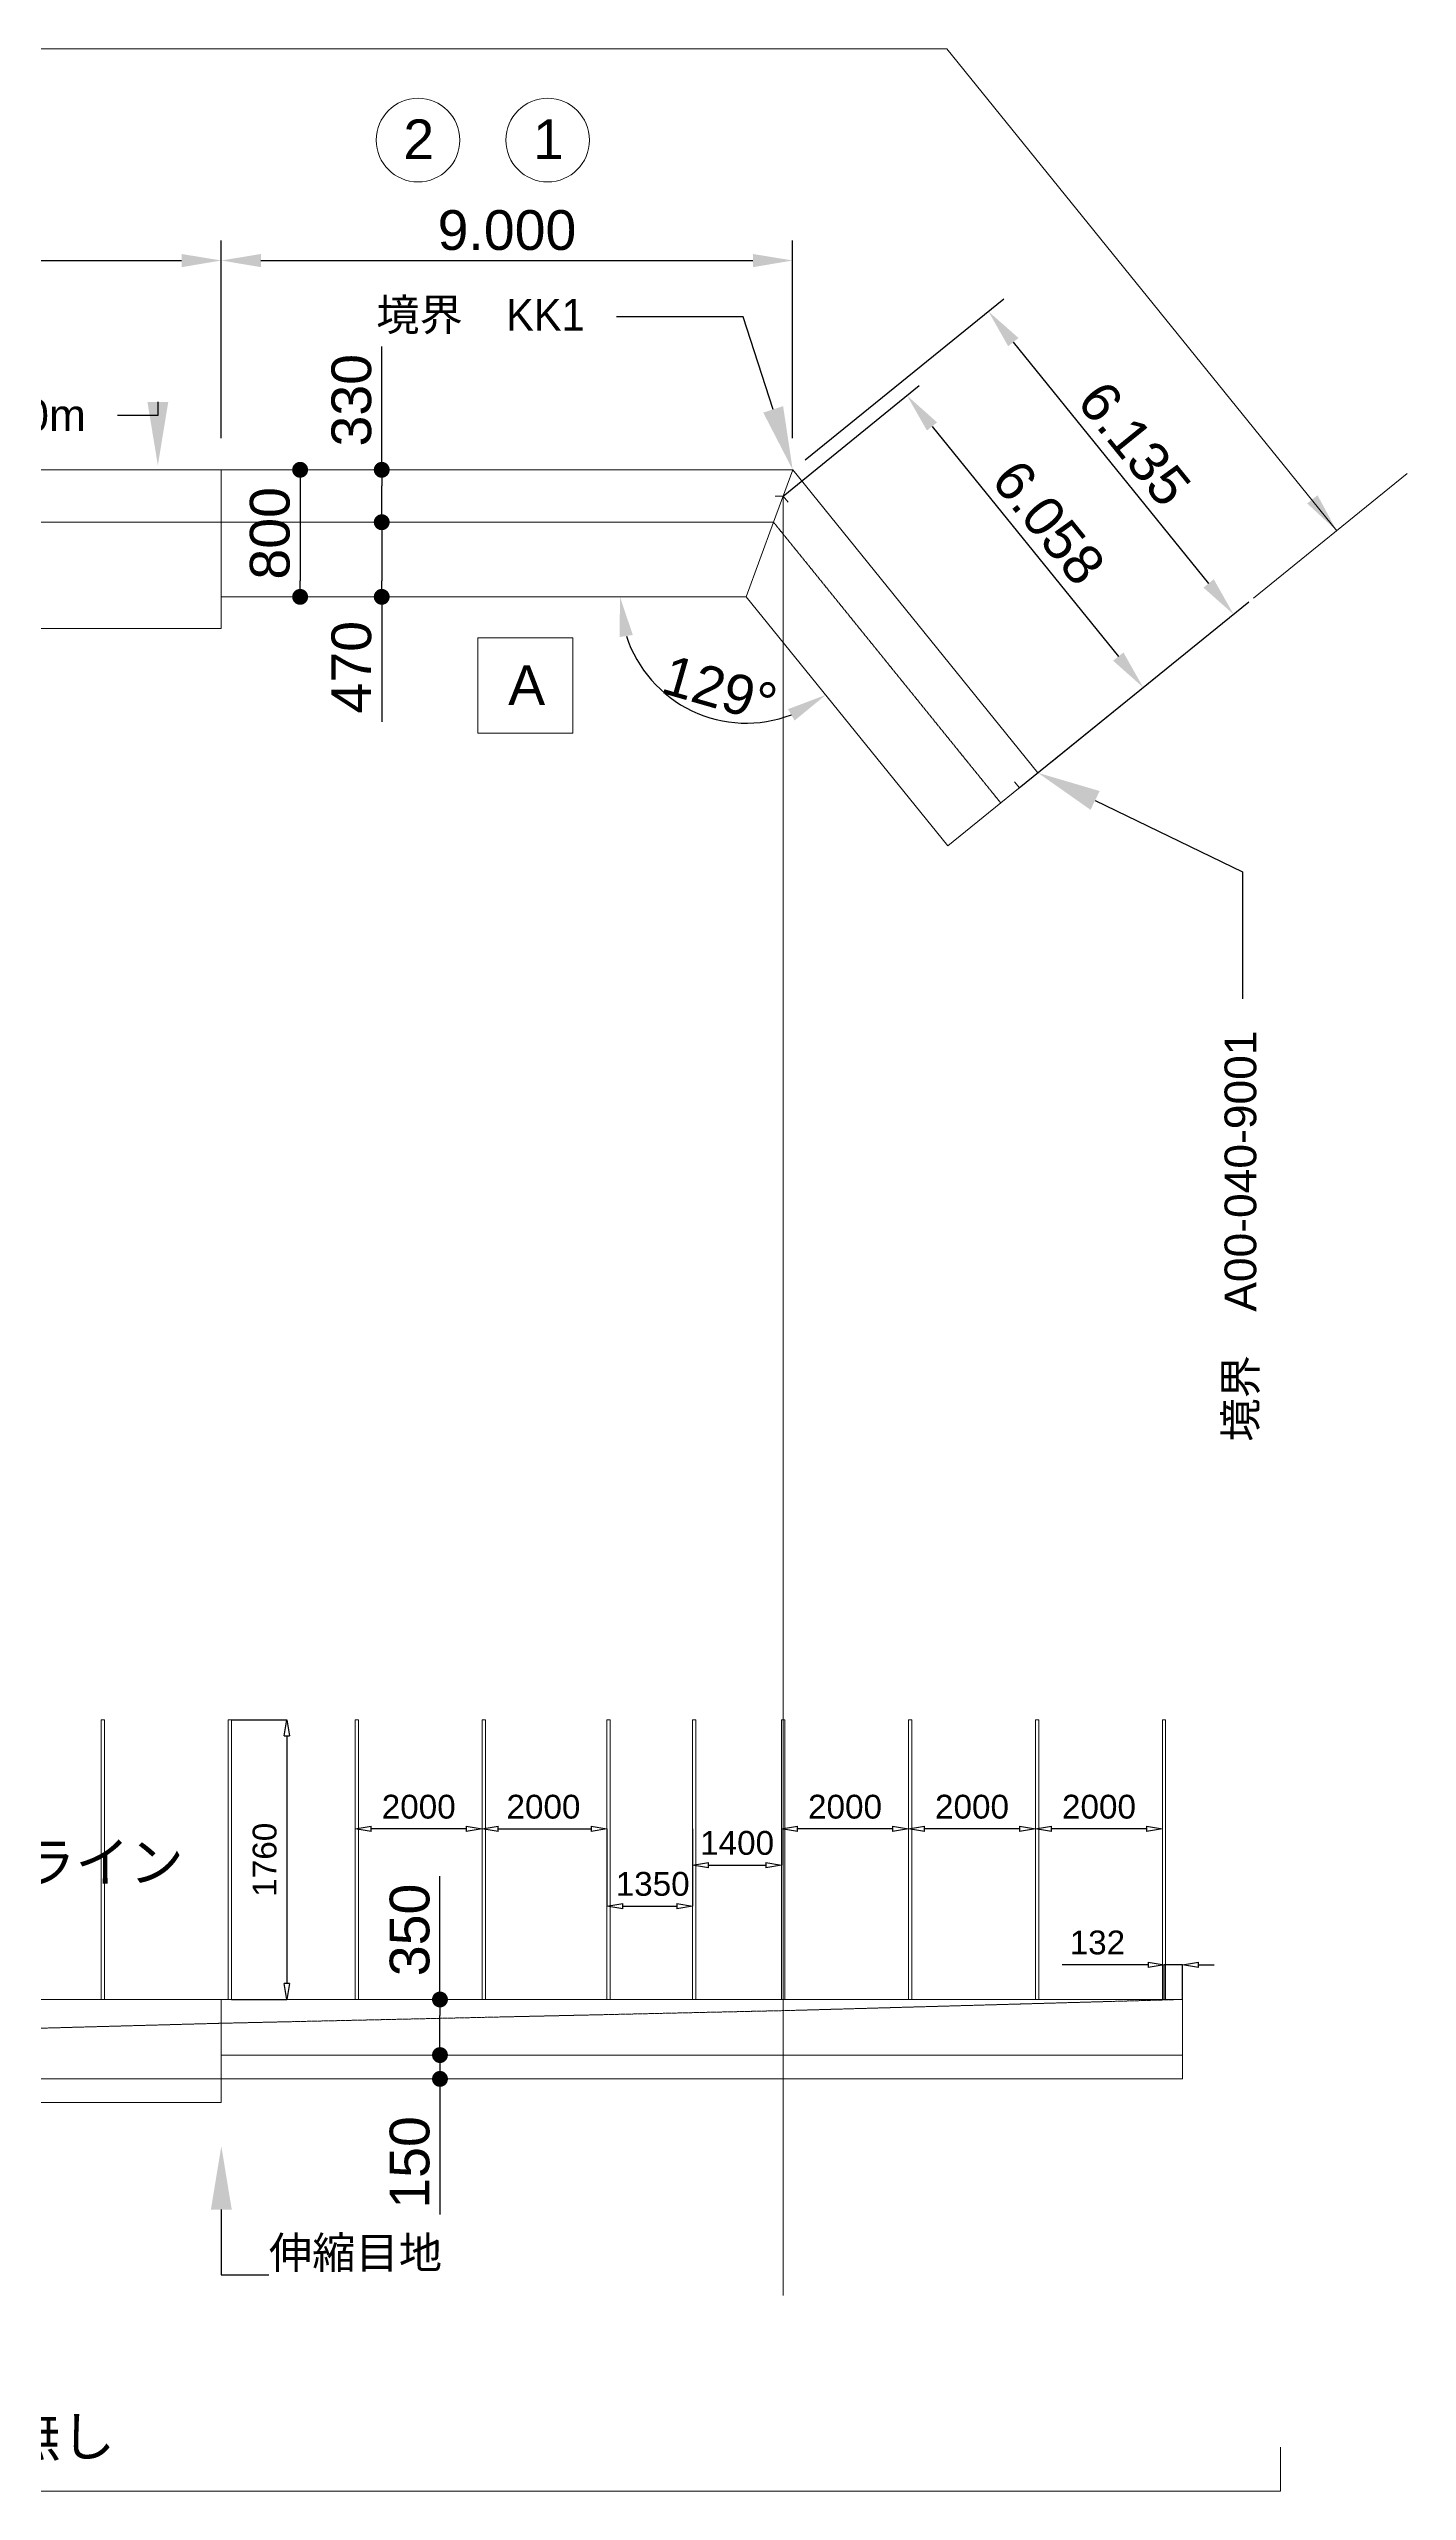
# Model space of a CAD drawing. Header units: millimetres. Extents: x -58267 to 200953, y -49295 to 43144.
# Drawn here: x 32742 to 41300, y 17235 to 32614 of the extents above; entities that cross this region are included whole.
import ezdxf
from ezdxf import colors
from ezdxf.entities.mleader import LeaderData, LeaderLine
from ezdxf.math import Vec2, Vec3

# ---------------------------------------------------------------- set-up
doc = ezdxf.new("R2010")
doc.units = ezdxf.units.MM
doc.header["$LTSCALE"] = 0.25
doc.linetypes.add('ACAD_ISO02W100', pattern=[15, 12, -3])
doc.linetypes.add('CENTER2', pattern=[28.575, 19.05, -3.175, 3.175, -3.175])
for name, color, linetype, lineweight in [('1-fence', 7, 'Continuous', 0), ('1-main', 7, 'Continuous', 9), ('2-DIMS', 8, 'Continuous', 9)]:
    doc.layers.add(name, color=color, linetype=linetype, lineweight=lineweight)
doc.styles.get("Standard").update_dxf_attribs({"font": 'arial.ttf'})
doc.dimstyles.new('Annotative in mm', dxfattribs={"dimscale": 0, "dimtxt": 2.5, "dimasz": 2.5, "dimexe": 1.25, "dimexo": 2, "dimtad": 1, "dimdec": 0, "dimdsep": 46, "dimtxsty": 'Standard', "dimcen": 2.5, "dimadec": 0, "dimazin": 0, "dimtfac": 1, "dimtdec": 0, "dimtmove": 0, "dimatfit": 3, "dimfxl": 1, "dimarcsym": 0})
doc.dimstyles.new('Annotative2 in mm', dxfattribs={"dimscale": 0, "dimtxt": 2.5, "dimasz": 1, "dimexe": 0, "dimexo": 0, "dimtad": 1, "dimdec": 0, "dimtxsty": 'Standard', "dimblk": 'DOT', "dimcen": 0, "dimadec": 0, "dimazin": 0, "dimtfac": 1, "dimtdec": 0, "dimtmove": 0, "dimatfit": 3, "dimfxl": 1, "dimarcsym": 0})
doc.dimstyles.new('Annotative3 (x2.5)', dxfattribs={"dimscale": 0, "dimtxt": 1.5, "dimasz": 1, "dimexe": 0, "dimexo": 0, "dimtad": 1, "dimdec": 0, "dimlfac": 2.5, "dimtxsty": 'Standard', "dimblk": 'CLOSEDBLANK', "dimcen": 0, "dimadec": 0, "dimazin": 0, "dimtfac": 1, "dimtdec": 0, "dimtmove": 0, "dimatfit": 3, "dimfxl": 1, "dimarcsym": 0})

# ---------------------------------------------------------------- blocks, each defined once
blk = doc.blocks.new('*D470')
at = {"layer": '2-DIMS', "color": 0, "lineweight": -2, "transparency": 16777216}
for p, q in [((27428, 30163), (27428, 31406)), ((33828, 30163), (33828, 31406)), ((27678, 31281), (33578, 31281))]:
    blk.add_line(p, q, dxfattribs=at)
at = {"layer": '2-DIMS', "color": 0, "transparency": 16777216}
for points in [[(27678, 31322), (27678, 31239), (27428, 31281)], [(33578, 31322), (33578, 31239), (33828, 31281)]]:
    blk.add_solid(points, dxfattribs=at)
at = {"layer": 'Defpoints', "color": 0, "transparency": 16777216}
for p in [(33828, 31281), (27428, 29963), (33828, 29963)]:
    blk.add_point(p, dxfattribs=at)
at = {"layer": '2-DIMS', "color": 0, "transparency": 16777216, "insert": (30628, 31471), "char_height": 250, "attachment_point": 5}
blk.add_mtext('16.000', dxfattribs=at)
blk = doc.blocks.new('*D472')
at = {"layer": '2-DIMS', "color": 0, "lineweight": -2, "transparency": 16777216}
for p, q in [((33828, 30163), (33828, 31406)), ((37428, 30163), (37428, 31406)), ((34078, 31281), (37178, 31281))]:
    blk.add_line(p, q, dxfattribs=at)
at = {"layer": '2-DIMS', "color": 0, "transparency": 16777216}
for points in [[(34078, 31322), (34078, 31239), (33828, 31281)], [(37178, 31322), (37178, 31239), (37428, 31281)]]:
    blk.add_solid(points, dxfattribs=at)
at = {"layer": 'Defpoints', "color": 0, "transparency": 16777216}
for p in [(37428, 31281), (33828, 29963), (37428, 29963)]:
    blk.add_point(p, dxfattribs=at)
at = {"layer": '2-DIMS', "color": 0, "transparency": 16777216, "insert": (35628, 31471), "char_height": 250, "attachment_point": 5}
blk.add_mtext('9.000', dxfattribs=at)
blk = doc.blocks.new('*D474')
at = {"layer": '2-DIMS', "color": 0, "lineweight": -2, "transparency": 16777216}
for p, q in [((37506, 30026), (38758, 31040)), ((38818, 30767), (40048, 29247)), ((39051, 28118), (40303, 29132))]:
    blk.add_line(p, q, dxfattribs=at)
at = {"layer": '2-DIMS', "color": 0, "transparency": 16777216}
for points in [[(38851, 30793), (38786, 30741), (38661, 30961)], [(40081, 29274), (40016, 29221), (40206, 29053)]]:
    blk.add_solid(points, dxfattribs=at)
at = {"layer": 'Defpoints', "color": 0, "transparency": 16777216}
for p in [(37428, 29963), (40206, 29053), (38973, 28055)]:
    blk.add_point(p, dxfattribs=at)
at = {"layer": '2-DIMS', "color": 0, "transparency": 16777216, "insert": (39581, 30127), "char_height": 250, "attachment_point": 5, "rotation": 309}
blk.add_mtext('6.135', dxfattribs=at)
blk = doc.blocks.new('_Dot')
at = {"color": 0, "linetype": 'ByBlock', "lineweight": -2}
blk.add_line((-0.5, 0), (-1, 0), dxfattribs=at)
at = {"color": 0, "linetype": 'ByBlock', "const_width": 0.5}
blk.add_lwpolyline([(-0.25, 0, 1), (0.25, 0, 1)], format="xyb", close=True, dxfattribs=at)
blk = doc.blocks.new('*D444')
at = {"layer": '2-DIMS', "color": 0, "lineweight": -2, "transparency": 16777216}
for p, q in [((34839, 29963), (34839, 30739)), ((34839, 29733), (34839, 29863))]:
    blk.add_line(p, q, dxfattribs=at)
at = {"layer": 'Defpoints', "color": 0, "transparency": 16777216}
for p in [(34839, 29963), (34839, 29633), (34839, 29633)]:
    blk.add_point(p, dxfattribs=at)
at = {"layer": '2-DIMS', "color": 0, "lineweight": -2, "transparency": 16777216, "xscale": 100, "yscale": 100, "zscale": 100}
for p, rotation in [((34839, 29963), 90), ((34839, 29633), 270)]:
    blk.add_blockref('_Dot', p, dxfattribs=dict(at, rotation=rotation))
at = {"layer": '2-DIMS', "color": 0, "transparency": 16777216, "insert": (34649, 30401), "char_height": 250, "attachment_point": 5, "rotation": 90}
blk.add_mtext('330', dxfattribs=at)
blk = doc.blocks.new('*D454')
at = {"layer": '2-DIMS', "color": 0, "lineweight": -2, "transparency": 16777216}
for p, q in [((34839, 29633), (34839, 29633)), ((34839, 29533), (34839, 29263)), ((34839, 29163), (34839, 29163)), ((34839, 29163), (34839, 28376))]:
    blk.add_line(p, q, dxfattribs=at)
at = {"layer": 'Defpoints', "color": 0, "transparency": 16777216}
for p in [(34839, 29633), (34839, 29163), (34839, 29163)]:
    blk.add_point(p, dxfattribs=at)
at = {"layer": '2-DIMS', "color": 0, "lineweight": -2, "transparency": 16777216, "xscale": 100, "yscale": 100, "zscale": 100}
for p, rotation in [((34839, 29633), 90), ((34839, 29163), 270)]:
    blk.add_blockref('_Dot', p, dxfattribs=dict(at, rotation=rotation))
at = {"layer": '2-DIMS', "color": 0, "transparency": 16777216, "insert": (34649, 28720), "char_height": 250, "attachment_point": 5, "rotation": 90}
blk.add_mtext('470', dxfattribs=at)
blk = doc.blocks.new('*D508')
at = {"layer": '2-DIMS', "color": 0, "lineweight": -2, "transparency": 16777216}
for p, q in [((35206, 20081), (35206, 20181)), ((35242, 19981), (35206, 19981)), ((35206, 19981), (35206, 19831)), ((35206, 19731), (35206, 18978))]:
    blk.add_line(p, q, dxfattribs=at)
at = {"layer": 'Defpoints', "color": 0, "transparency": 16777216}
for p in [(35242, 19981), (35206, 19831), (35206, 19831)]:
    blk.add_point(p, dxfattribs=at)
at = {"layer": '2-DIMS', "color": 0, "lineweight": -2, "transparency": 16777216, "xscale": 100, "yscale": 100, "zscale": 100}
for p, rotation in [((35206, 19981), 270), ((35206, 19831), 90)]:
    blk.add_blockref('_Dot', p, dxfattribs=dict(at, rotation=rotation))
at = {"layer": '2-DIMS', "color": 0, "transparency": 16777216, "insert": (35016, 19305), "char_height": 250, "attachment_point": 5, "rotation": 90}
blk.add_mtext('150', dxfattribs=at)
blk = doc.blocks.new('*D510')
at = {"layer": '2-DIMS', "color": 0, "lineweight": -2, "transparency": 16777216}
for p, q in [((35206, 20331), (35206, 21108)), ((35206, 20081), (35206, 20231))]:
    blk.add_line(p, q, dxfattribs=at)
at = {"layer": 'Defpoints', "color": 0, "transparency": 16777216}
for p in [(35206, 20331), (35206, 19981), (35206, 19981)]:
    blk.add_point(p, dxfattribs=at)
at = {"layer": '2-DIMS', "color": 0, "lineweight": -2, "transparency": 16777216, "xscale": 100, "yscale": 100, "zscale": 100}
for p, rotation in [((35206, 20331), 90), ((35206, 19981), 270)]:
    blk.add_blockref('_Dot', p, dxfattribs=dict(at, rotation=rotation))
at = {"layer": '2-DIMS', "color": 0, "transparency": 16777216, "insert": (35016, 20769), "char_height": 250, "attachment_point": 5, "rotation": 90}
blk.add_mtext('350', dxfattribs=at)
blk = doc.blocks.new('*D423')
at = {"layer": '2-DIMS', "color": 0, "lineweight": -2, "transparency": 16777216}
blk.add_arc((37136, 29163), 795, 198.0853, 290.9147, dxfattribs=at)
at = {"layer": '2-DIMS', "color": 0, "transparency": 16777216}
for points in [[(36338, 28910), (36421, 28923), (36340, 29163)], [(37399, 28456), (37440, 28384), (37636, 28545)]]:
    blk.add_solid(points, dxfattribs=at)
at = {"layer": 'Defpoints', "color": 0, "transparency": 16777216}
for p in [(33828, 29163), (37136, 29163), (37136, 29163), (36554, 28621), (38405, 27595)]:
    blk.add_point(p, dxfattribs=at)
at = {"layer": '2-DIMS', "color": 0, "transparency": 16777216, "insert": (36968, 28581), "char_height": 250, "attachment_point": 5, "rotation": 343.9514}
blk.add_mtext('129°', dxfattribs=at)
blk = doc.blocks.new('*D428')
at = {"layer": '2-DIMS', "color": 0, "lineweight": -2, "transparency": 16777216}
for p, q in [((37368, 29798), (38226, 30493)), ((38306, 30236), (39480, 28787)), ((38856, 27960), (39715, 28655))]:
    blk.add_line(p, q, dxfattribs=at)
at = {"layer": '2-DIMS', "color": 0, "transparency": 16777216}
for points in [[(38338, 30262), (38274, 30210), (38149, 30430)], [(39512, 28813), (39447, 28761), (39637, 28592)]]:
    blk.add_solid(points, dxfattribs=at)
at = {"layer": 'Defpoints', "color": 0, "transparency": 16777216}
for p in [(37368, 29798), (39637, 28592), (38856, 27960)]:
    blk.add_point(p, dxfattribs=at)
at = {"layer": '2-DIMS', "color": 0, "transparency": 16777216, "insert": (39041, 29631), "char_height": 250, "attachment_point": 5, "rotation": 309}
blk.add_mtext('6.058', dxfattribs=at)
blk = doc.blocks.new('_ClosedBlank')
at = {"color": 0, "linetype": 'ByBlock', "lineweight": -2}
for p, q in [((-1, 0.17), (0, 0)), ((-1, 0.17), (-1, -0.17)), ((0, 0), (-1, -0.17))]:
    blk.add_line(p, q, dxfattribs=at)
blk = doc.blocks.new('*D434')
at = {"layer": '2-DIMS', "color": 0, "lineweight": -2, "transparency": 16777216}
blk.add_line((35572, 21405), (36158, 21405), dxfattribs=at)
at = {"layer": 'Defpoints', "color": 0, "transparency": 16777216}
for p in [(35472, 21405), (36258, 21405), (36258, 21405)]:
    blk.add_point(p, dxfattribs=at)
at = {"layer": '2-DIMS', "color": 0, "lineweight": -2, "transparency": 16777216, "xscale": 100, "yscale": 100, "zscale": 100, "rotation": 180}
blk.add_blockref('_ClosedBlank', (35472, 21405), dxfattribs=at)
at = {"layer": '2-DIMS', "color": 0, "lineweight": -2, "transparency": 16777216, "xscale": 100, "yscale": 100, "zscale": 100}
blk.add_blockref('_ClosedBlank', (36258, 21405), dxfattribs=at)
at = {"layer": '2-DIMS', "color": 0, "transparency": 16777216, "insert": (35858, 21544), "char_height": 150, "attachment_point": 5}
blk.add_mtext('2000', dxfattribs=at)
blk = doc.blocks.new('*D537')
at = {"layer": '2-DIMS', "color": 0, "lineweight": -2, "transparency": 16777216}
for p, q in [((34325, 29963), (34325, 29963)), ((34325, 29863), (34325, 29263)), ((34325, 29163), (34325, 29163))]:
    blk.add_line(p, q, dxfattribs=at)
at = {"layer": 'Defpoints', "color": 0, "transparency": 16777216}
for p in [(34325, 29963), (34325, 29163), (34325, 29163)]:
    blk.add_point(p, dxfattribs=at)
at = {"layer": '2-DIMS', "color": 0, "lineweight": -2, "transparency": 16777216, "xscale": 100, "yscale": 100, "zscale": 100}
for p, rotation in [((34325, 29963), 90), ((34325, 29163), 270)]:
    blk.add_blockref('_Dot', p, dxfattribs=dict(at, rotation=rotation))
at = {"layer": '2-DIMS', "color": 0, "transparency": 16777216, "insert": (34135, 29563), "char_height": 250, "attachment_point": 5, "rotation": 90}
blk.add_mtext('800', dxfattribs=at)
blk = doc.blocks.new('*D664')
at = {"layer": '2-DIMS', "color": 0, "lineweight": -2, "transparency": 16777216}
for p, q in [((33892, 22091), (34241, 22091)), ((34241, 21991), (34241, 20431)), ((33892, 20331), (34241, 20331))]:
    blk.add_line(p, q, dxfattribs=at)
at = {"layer": 'Defpoints', "color": 0, "transparency": 16777216}
for p in [(33892, 22091), (33892, 20331), (34241, 20331)]:
    blk.add_point(p, dxfattribs=at)
at = {"layer": '2-DIMS', "color": 0, "lineweight": -2, "transparency": 16777216, "xscale": 100, "yscale": 100, "zscale": 100}
for p, rotation in [((34241, 22091), 90), ((34241, 20331), 270)]:
    blk.add_blockref('_ClosedBlank', p, dxfattribs=dict(at, rotation=rotation))
at = {"layer": '2-DIMS', "color": 0, "transparency": 16777216, "insert": (34102, 21211), "char_height": 150, "attachment_point": 5, "rotation": 90}
blk.add_mtext('1760', dxfattribs=at)
blk = doc.blocks.new('*D671')
at = {"layer": '2-DIMS', "color": 0, "lineweight": -2, "transparency": 16777216}
blk.add_line((35372, 21405), (34772, 21405), dxfattribs=at)
at = {"layer": 'Defpoints', "color": 0, "transparency": 16777216}
for p in [(34672, 21405), (34672, 21405), (35472, 21405)]:
    blk.add_point(p, dxfattribs=at)
at = {"layer": '2-DIMS', "color": 0, "lineweight": -2, "transparency": 16777216, "xscale": 100, "yscale": 100, "zscale": 100, "rotation": 180}
blk.add_blockref('_ClosedBlank', (34672, 21405), dxfattribs=at)
at = {"layer": '2-DIMS', "color": 0, "lineweight": -2, "transparency": 16777216, "xscale": 100, "yscale": 100, "zscale": 100}
blk.add_blockref('_ClosedBlank', (35472, 21405), dxfattribs=at)
at = {"layer": '2-DIMS', "color": 0, "transparency": 16777216, "insert": (35072, 21544), "char_height": 150, "attachment_point": 5}
blk.add_mtext('2000', dxfattribs=at)
blk = doc.blocks.new('*D672')
at = {"layer": '2-DIMS', "color": 0, "lineweight": -2, "transparency": 16777216}
for p, q in [((36258, 21405), (36258, 20919)), ((36798, 21405), (36798, 20919)), ((36358, 20919), (36698, 20919))]:
    blk.add_line(p, q, dxfattribs=at)
at = {"layer": 'Defpoints', "color": 0, "transparency": 16777216}
for p in [(36258, 21405), (36798, 21405), (36798, 20919)]:
    blk.add_point(p, dxfattribs=at)
at = {"layer": '2-DIMS', "color": 0, "lineweight": -2, "transparency": 16777216, "xscale": 100, "yscale": 100, "zscale": 100, "rotation": 180}
blk.add_blockref('_ClosedBlank', (36258, 20919), dxfattribs=at)
at = {"layer": '2-DIMS', "color": 0, "lineweight": -2, "transparency": 16777216, "xscale": 100, "yscale": 100, "zscale": 100}
blk.add_blockref('_ClosedBlank', (36798, 20919), dxfattribs=at)
at = {"layer": '2-DIMS', "color": 0, "transparency": 16777216, "insert": (36546, 21058), "char_height": 150, "attachment_point": 5}
blk.add_mtext('1350', dxfattribs=at)
blk = doc.blocks.new('*D673')
at = {"layer": '2-DIMS', "color": 0, "lineweight": -2, "transparency": 16777216}
for p, q in [((36798, 21405), (36798, 21177)), ((37358, 21405), (37358, 21177)), ((36898, 21177), (37258, 21177))]:
    blk.add_line(p, q, dxfattribs=at)
at = {"layer": 'Defpoints', "color": 0, "transparency": 16777216}
for p in [(36798, 21405), (37358, 21405), (37358, 21177)]:
    blk.add_point(p, dxfattribs=at)
at = {"layer": '2-DIMS', "color": 0, "lineweight": -2, "transparency": 16777216, "xscale": 100, "yscale": 100, "zscale": 100, "rotation": 180}
blk.add_blockref('_ClosedBlank', (36798, 21177), dxfattribs=at)
at = {"layer": '2-DIMS', "color": 0, "lineweight": -2, "transparency": 16777216, "xscale": 100, "yscale": 100, "zscale": 100}
blk.add_blockref('_ClosedBlank', (37358, 21177), dxfattribs=at)
at = {"layer": '2-DIMS', "color": 0, "transparency": 16777216, "insert": (37078, 21316), "char_height": 150, "attachment_point": 5}
blk.add_mtext('1400', dxfattribs=at)
blk = doc.blocks.new('*D681')
at = {"layer": '2-DIMS', "color": 0, "lineweight": -2, "transparency": 16777216}
blk.add_line((38058, 21405), (37458, 21405), dxfattribs=at)
at = {"layer": 'Defpoints', "color": 0, "transparency": 16777216}
for p in [(37358, 21405), (37358, 21405), (38158, 21405)]:
    blk.add_point(p, dxfattribs=at)
at = {"layer": '2-DIMS', "color": 0, "lineweight": -2, "transparency": 16777216, "xscale": 100, "yscale": 100, "zscale": 100, "rotation": 180}
blk.add_blockref('_ClosedBlank', (37358, 21405), dxfattribs=at)
at = {"layer": '2-DIMS', "color": 0, "lineweight": -2, "transparency": 16777216, "xscale": 100, "yscale": 100, "zscale": 100}
blk.add_blockref('_ClosedBlank', (38158, 21405), dxfattribs=at)
at = {"layer": '2-DIMS', "color": 0, "transparency": 16777216, "insert": (37758, 21544), "char_height": 150, "attachment_point": 5}
blk.add_mtext('2000', dxfattribs=at)
blk = doc.blocks.new('*D683')
at = {"layer": '2-DIMS', "color": 0, "lineweight": -2, "transparency": 16777216}
blk.add_line((38858, 21405), (38258, 21405), dxfattribs=at)
at = {"layer": 'Defpoints', "color": 0, "transparency": 16777216}
for p in [(38158, 21405), (38158, 21405), (38958, 21405)]:
    blk.add_point(p, dxfattribs=at)
at = {"layer": '2-DIMS', "color": 0, "lineweight": -2, "transparency": 16777216, "xscale": 100, "yscale": 100, "zscale": 100, "rotation": 180}
blk.add_blockref('_ClosedBlank', (38158, 21405), dxfattribs=at)
at = {"layer": '2-DIMS', "color": 0, "lineweight": -2, "transparency": 16777216, "xscale": 100, "yscale": 100, "zscale": 100}
blk.add_blockref('_ClosedBlank', (38958, 21405), dxfattribs=at)
at = {"layer": '2-DIMS', "color": 0, "transparency": 16777216, "insert": (38558, 21544), "char_height": 150, "attachment_point": 5}
blk.add_mtext('2000', dxfattribs=at)
blk = doc.blocks.new('*D685')
at = {"layer": '2-DIMS', "color": 0, "lineweight": -2, "transparency": 16777216}
blk.add_line((39658, 21405), (39058, 21405), dxfattribs=at)
at = {"layer": 'Defpoints', "color": 0, "transparency": 16777216}
for p in [(38958, 21405), (38958, 21405), (39758, 21405)]:
    blk.add_point(p, dxfattribs=at)
at = {"layer": '2-DIMS', "color": 0, "lineweight": -2, "transparency": 16777216, "xscale": 100, "yscale": 100, "zscale": 100, "rotation": 180}
blk.add_blockref('_ClosedBlank', (38958, 21405), dxfattribs=at)
at = {"layer": '2-DIMS', "color": 0, "lineweight": -2, "transparency": 16777216, "xscale": 100, "yscale": 100, "zscale": 100}
blk.add_blockref('_ClosedBlank', (39758, 21405), dxfattribs=at)
at = {"layer": '2-DIMS', "color": 0, "transparency": 16777216, "insert": (39358, 21544), "char_height": 150, "attachment_point": 5}
blk.add_mtext('2000', dxfattribs=at)
blk = doc.blocks.new('*D686')
at = {"layer": '2-DIMS', "color": 0, "lineweight": -2, "transparency": 16777216}
for p, q in [((39668, 20550), (39127, 20550)), ((39768, 20331), (39768, 20550)), ((39884, 20550), (39768, 20550)), ((39884, 20331), (39884, 20550)), ((39984, 20550), (40084, 20550))]:
    blk.add_line(p, q, dxfattribs=at)
at = {"layer": 'Defpoints', "color": 0, "transparency": 16777216}
for p in [(39768, 20550), (39768, 20331), (39884, 20331)]:
    blk.add_point(p, dxfattribs=at)
at = {"layer": '2-DIMS', "color": 0, "lineweight": -2, "transparency": 16777216, "xscale": 100, "yscale": 100, "zscale": 100}
blk.add_blockref('_ClosedBlank', (39768, 20550), dxfattribs=at)
at = {"layer": '2-DIMS', "color": 0, "lineweight": -2, "transparency": 16777216, "xscale": 100, "yscale": 100, "zscale": 100, "rotation": 180}
blk.add_blockref('_ClosedBlank', (39884, 20550), dxfattribs=at)
at = {"layer": '2-DIMS', "color": 0, "transparency": 16777216, "insert": (39348, 20689), "char_height": 150, "attachment_point": 5}
blk.add_mtext('132', dxfattribs=at)

msp = doc.modelspace()

# ---------------------------------------------------------------- linework, layer by layer
at = {"layer": '1-fence'}
for points in [[(33072.35, 22091.332), (33092.35, 22091.332), (33092.35, 20331.332), (33072.35, 20331.332)], [(33872.35, 22091.332), (33892.35, 22091.332), (33892.35, 20331.332), (33872.35, 20331.332)], [(34672.35, 22091.332), (34692.35, 22091.332), (34692.35, 20331.332), (34672.35, 20331.332)], [(35472.35, 22091.332), (35492.35, 22091.332), (35492.35, 20331.332), (35472.35, 20331.332)], [(36257.963, 22091.332), (36277.963, 22091.332), (36277.963, 20331.332), (36257.963, 20331.332)], [(36797.963, 22091.332), (36817.963, 22091.332), (36817.963, 20331.332), (36797.963, 20331.332)], [(37357.963, 22091.332), (37377.963, 22091.332), (37377.963, 20331.332), (37357.963, 20331.332)], [(38157.963, 22091.332), (38177.963, 22091.332), (38177.963, 20331.332), (38157.963, 20331.332)], [(38957.963, 22091.332), (38977.963, 22091.332), (38977.963, 20331.332), (38957.963, 20331.332)], [(39757.963, 22091.332), (39777.963, 22091.332), (39777.963, 20331.332), (39757.963, 20331.332)]]:
    msp.add_lwpolyline(points, close=True, dxfattribs=at)
at = {"layer": '1-main'}
for p, q in [((27428.35, 29963.025), (33828.35, 29963.025)), ((33828.35, 29963.025), (33828.35, 29633.025)), ((33828.35, 29963.025), (37428.35, 29963.025)), ((37428.35, 29963.025), (37307.576, 29633.025)), ((37428.35, 29963.025), (38973.332, 28055.131)), ((37367.963, 29798.025), (37317.963, 29798.025)), ((37399.642, 29758.905), (37367.963, 29798.025)), ((33828.35, 29633.025), (33828.35, 28963.025)), ((37307.576, 29633.025), (37135.565, 29163.025)), ((33828.35, 29163.025), (37135.565, 29163.025)), ((37135.565, 29163.025), (38405.244, 27595.102)), ((33828.35, 28963.025), (27428.35, 28963.025)), ((38973.332, 28055.131), (38738.995, 27865.369)), ((38856.164, 27960.25), (38824.698, 27999.108)), ((38738.995, 27865.369), (38405.244, 27595.102)), ((38856.164, 27960.25), (38856.164, 27960.25)), ((33828.35, 20331.332), (27428.35, 20331.332)), ((33828.35, 20331.332), (33828.35, 19831.332)), ((33828.35, 20331.332), (37428.35, 20331.332)), ((39883.571, 20331.332), (37428.35, 20331.332)), ((39883.571, 20331.332), (39883.571, 19981.332)), ((39883.571, 19981.332), (39883.571, 19831.332)), ((33828.35, 19831.332), (33828.35, 19681.332)), ((37428.35, 19831.332), (33828.35, 19831.332)), ((39883.571, 19831.332), (37428.35, 19831.332)), ((33828.35, 19681.332), (27428.35, 19681.332)), ((40502.571, 17235.121), (40502.571, 17512.788)), ((661.55, 17235.121), (40502.571, 17235.121))]:
    msp.add_line(p, q, dxfattribs=at)
at = {"layer": '1-main', "linetype": 'ACAD_ISO02W100'}
for p, q in [((33828.35, 29633.025), (27428.35, 29633.025)), ((33828.35, 29633.025), (37307.576, 29633.025)), ((37307.576, 29633.025), (38738.995, 27865.369)), ((37428.35, 19981.332), (33828.35, 19981.332)), ((39883.571, 19981.332), (37428.35, 19981.332)), ((33828.35, 19831.332), (27428.35, 19831.332))]:
    msp.add_line(p, q, dxfattribs=at)
at = {"layer": '1-main', "linetype": 'CENTER2', "lineweight": 13}
for points in [[(37428.35, 20262.241), (39883.571, 20331.332)], [(661.55, 19451.332), (7028.35, 19501.332), (13028.35, 19551.332), (16228.35, 19601.332), (20228.35, 19776.332), (23428.35, 19881.332), (27428.35, 20006.332), (33828.35, 20181.332), (37428.35, 20262.241)]]:
    msp.add_lwpolyline(points, dxfattribs=at)
at = {"layer": '2-DIMS'}
for p, q in [((911.55, 32613.712), (38398.453, 32613.712)), ((40855.613, 29579.372), (38398.453, 32613.712)), ((41299.75, 29939.028), (40331.96, 29155.327))]:
    msp.add_line(p, q, dxfattribs=at)
at = {"layer": '2-DIMS', "linetype": 'ACAD_ISO02W100'}
msp.add_line((37367.963, 29798.025), (37367.963, 18466.782), dxfattribs=at)
at = {"layer": '2-DIMS'}
msp.add_lwpolyline([(35443.577, 28904.523), (36043.577, 28904.523), (36043.577, 28304.523), (35443.577, 28304.523)], close=True, dxfattribs=at)
for centre in [(35067.704, 32039.349), (35884.358, 32039.349)]:
    msp.add_circle(centre, 263.4, dxfattribs=at)
msp.add_solid([(40735.192, 29802.386), (40669.373, 29751.276), (40855.613, 29579.372)], dxfattribs=at)

# ---------------------------------------------------------------- texts
at = {"layer": '2-DIMS', "char_height": 250, "attachment_point": 5}
for s, insert in [('2', (35072.383, 32044.17)), ('1', (35889.037, 32044.17)), ('A', (35752.109, 28607.482)), ('{\\fMS PGothic|b0|i0|c128|p50;地先天端ライン}', (32397.514, 21182.164)), ('{\\fMS PGothic|b0|i0|c128|p50;水抜き管無し}', (32136.238, 17565.403))]:
    msp.add_mtext(s, dxfattribs=dict(at, insert=insert))

# ---------------------------------------------------------------- dimensions: what is measured, and where the dimension line sits
at = {"layer": '2-DIMS'}
for base, p1, p2, text, picture, middle in [((33828.35, 31280.811), (27428.35, 29963.025), (33828.35, 29963.025), '16.000', '*D470', (30628.35, 31280.811)), ((37428.35, 31280.811), (33828.35, 29963.025), (37428.35, 29963.025), '9.000', '*D472', (35628.35, 31280.811))]:
    dim = msp.add_linear_dim(base=base, p1=p1, p2=p2, text=text, dimstyle='Annotative in mm', dxfattribs=at)
    dim.commit()
    dim.dimension.update_dxf_attribs({"geometry": picture, "text_midpoint": middle, "dimtype": 160})
for p1, p2, distance, text, override, picture, middle in [((37428.35, 29963.025), (38973.332, 28055.131), 1585.862, '6.135', {"dimexo": 1}, '*D474', (39581.123, 30126.808)), ((37367.963, 29798.025), (38856.164, 27960.25), 1004.636, '6.058', {"dimexe": 1, "dimexo": 0}, '*D428', (39040.581, 29631.036))]:
    dim = msp.add_aligned_dim(p1=p1, p2=p2, distance=distance, text=text, dimstyle='Annotative in mm', override=override, dxfattribs=at)
    dim.commit()
    dim.dimension.update_dxf_attribs({"geometry": picture, "text_midpoint": middle})
for base, p1, p2, picture, middle in [((34839.317, 29633.025), (34839.317, 29963.025), (34839.317, 29633.025), '*D444', (34839.317, 30401.19)), ((35206.328, 19981.332), (35206.328, 20331.332), (35206.328, 19981.332), '*D510', (35206.328, 20769.498)), ((35206.328, 19831.332), (35242.38, 19981.332), (35206.328, 19831.332), '*D508', (35206.328, 19304.849))]:
    dim = msp.add_linear_dim(base=base, p1=p1, p2=p2, angle=90, dimstyle='Annotative2 in mm', dxfattribs=at)
    dim.commit()
    dim.dimension.update_dxf_attribs({"geometry": picture, "text_midpoint": middle, "dimtype": 160})
at = {"layer": '2-DIMS', "color": 5}
dim = msp.add_linear_dim(base=(34324.798, 29163.025), p1=(34324.798, 29963.025), p2=(34324.798, 29163.025), angle=90, dimstyle='Annotative2 in mm', dxfattribs=at)
dim.commit()
dim.dimension.update_dxf_attribs({"geometry": '*D537', "text_midpoint": (34134.654, 29563.025)})
at = {"layer": '2-DIMS'}
dim = msp.add_linear_dim(base=(34839.317, 29163.025), p1=(34839.317, 29633.025), p2=(34839.317, 29163.025), angle=90, dimstyle='Annotative2 in mm', dxfattribs=at)
dim.commit()
dim.dimension.update_dxf_attribs({"geometry": '*D454', "text_midpoint": (34649.173, 28719.744)})
dim = msp.add_angular_dim_2l(base=(36553.904, 28620.617), line1=((37135.565, 29163.025), (38405.244, 27595.102)), line2=((33828.35, 29163.025), (37135.565, 29163.025)), dimstyle='Annotative in mm', dxfattribs=at)
dim.commit()
dim.dimension.update_dxf_attribs({"geometry": '*D423', "text_midpoint": (36915.697, 28398.699), "dimtype": 162})
dim = msp.add_linear_dim(base=(34240.698, 20331.332), p1=(33892.35, 22091.332), p2=(33892.35, 20331.332), angle=90, text='1760', dimstyle='Annotative3 (x2.5)', dxfattribs=at)
dim.commit()
dim.dimension.update_dxf_attribs({"geometry": '*D664', "text_midpoint": (34101.612, 21211.332)})
for base, p1, p2, picture, middle in [((34672.35, 21405.356), (35472.35, 21405.356), (34672.35, 21405.356), '*D671', (35072.35, 21544.442)), ((37357.963, 21405.356), (38157.963, 21405.356), (37357.963, 21405.356), '*D681', (37757.963, 21544.442)), ((38157.963, 21405.356), (38957.963, 21405.356), (38157.963, 21405.356), '*D683', (38557.963, 21544.442)), ((38957.963, 21405.356), (39757.963, 21405.356), (38957.963, 21405.356), '*D685', (39357.963, 21544.442))]:
    dim = msp.add_linear_dim(base=base, p1=p1, p2=p2, dimstyle='Annotative3 (x2.5)', dxfattribs=at)
    dim.commit()
    dim.dimension.update_dxf_attribs({"geometry": picture, "text_midpoint": middle})
at = {"layer": '2-DIMS', "color": 6}
for base, p1, p2, text, picture, middle in [((36257.963, 21405.356), (35472.35, 21405.356), (36257.963, 21405.356), '2000', '*D434', (35857.963, 21405.356)), ((39767.963, 20549.527), (39883.571, 20331.332), (39767.963, 20331.332), '132', '*D686', (39347.585, 20549.527))]:
    dim = msp.add_linear_dim(base=base, p1=p1, p2=p2, text=text, dimstyle='Annotative3 (x2.5)', dxfattribs=at)
    dim.commit()
    dim.dimension.update_dxf_attribs({"geometry": picture, "text_midpoint": middle, "dimtype": 160})
at = {"layer": '2-DIMS'}
for base, p1, p2, picture, middle in [((36797.963, 20919.144), (36257.963, 21405.356), (36797.963, 21405.356), '*D672', (36545.891, 20919.144)), ((37357.963, 21176.896), (36797.963, 21405.356), (37357.963, 21405.356), '*D673', (37077.963, 21176.896))]:
    dim = msp.add_linear_dim(base=base, p1=p1, p2=p2, dimstyle='Annotative3 (x2.5)', dxfattribs=at)
    dim.commit()
    dim.dimension.update_dxf_attribs({"geometry": picture, "text_midpoint": middle, "dimtype": 160})

# ---------------------------------------------------------------- leaders
at = {"layer": '1-main'}
ml = msp.add_multileader_mtext('Standard', dxfattribs=at)
ml.set_content('{\\fMS PGothic|b0|i0|c128|p50;境界\u3000KK1}', color=256)
ml.set_leader_properties()
ml.build(insert=Vec2(0, 0))
ml.multileader.update_dxf_attribs({"arrow_head_size": 400, "scale": 100})
ctx = ml.context
ctx.base_point, ctx.scale, ctx.char_height, ctx.arrow_head_size, ctx.landing_gap_size, ctx.plane_origin = Vec3(34717.169, 30926.026), 100, 200, 400, 200, Vec3(37428.35, 29963.025)
ctx.text_align_type = 2
notes = []
notes.append((ctx, [(1, (1, 1, 0), (37117.169, 30926.026), (-1, 0), 800, [(0, [(37428.35, 29963.025)], 0, [])])]))
ctx.mtext.insert, ctx.mtext.alignment, ctx.mtext.flow_direction = Vec3(36117.169, 31039.094), 3, 5
ml = msp.add_multileader_mtext('Standard', dxfattribs=at)
ml.set_content('{\\fMS PGothic|b0|i0|c128|p50;\\C256;境界\u3000\\fArial|b0|i0|c0|p34;A00-040-9001}', color=256)
ml.set_leader_properties()
ml.build(insert=Vec2(0, 0))
ml.multileader.update_dxf_attribs({"arrow_head_size": 400, "scale": 100})
ctx = ml.context
ctx.base_point, ctx.scale, ctx.char_height, ctx.arrow_head_size, ctx.landing_gap_size, ctx.plane_origin, ctx.plane_x_axis, ctx.plane_y_axis = Vec3(40262.086, 23751.575), 100, 200, 400, 200, Vec3(38973.332, 28055.131), Vec3(0, 1), Vec3(-1, 0)
ctx.text_align_type = 2
notes.append((ctx, [(0, (1, 1, 0), (40262.086, 27432.584), (0, -1), 800, [(0, [(38973.332, 28055.131)], 0, [])])]))
ctx.mtext.insert, ctx.mtext.text_direction, ctx.mtext.rotation, ctx.mtext.alignment, ctx.mtext.flow_direction = Vec3(40149.018, 26432.584), Vec3(0, 1), 1.570796327, 3, 5
at = {"layer": '2-DIMS'}
ml = msp.add_multileader_mtext('Standard', dxfattribs=at)
ml.set_content('10m', color=256)
ml.set_leader_properties()
ml.build(insert=Vec2(0, 0))
ml.multileader.update_dxf_attribs({"arrow_head_size": 400, "scale": 100})
ctx = ml.context
ctx.base_point, ctx.scale, ctx.char_height, ctx.arrow_head_size, ctx.landing_gap_size, ctx.plane_origin = Vec3(32279.9, 30305.268), 100, 200, 400, 200, Vec3(33428.447, 29990.802)
ctx.text_align_type = 2
notes.append((ctx, [(0, (1, 1, 0), (33428.447, 30305.268), (-1, 0), 253.458, [(0, [(33428.447, 29990.802)], 0, [])])]))
ctx.mtext.insert, ctx.mtext.alignment, ctx.mtext.flow_direction = Vec3(32974.989, 30406.973), 3, 5
ml = msp.add_multileader_mtext('Standard', dxfattribs=at)
ml.set_content('{\\fMS PGothic|b0|i0|c128|p50;伸縮目地}', color=256)
ml.set_leader_properties()
ml.build(insert=Vec2(0, 0))
ml.multileader.update_dxf_attribs({"text_left_attachment_type": 6, "dogleg_length": 3, "arrow_head_size": 400, "scale": 100})
ctx = ml.context
ctx.base_point, ctx.scale, ctx.char_height, ctx.arrow_head_size, ctx.landing_gap_size, ctx.plane_origin = Vec3(34128.35, 18596.458), 100, 200, 400, 0, Vec3(33828.35, 21180.458)
ctx.left_attachment = 6
notes.append((ctx, [(0, (1, 1, 0), (33828.35, 18596.458), (1, 0), 300, [(0, [(33828.35, 19407.626)], 0, [])])]))
ctx.mtext.insert, ctx.mtext.flow_direction = Vec3(34128.35, 18836.458), 5
for ctx, leaders in notes:
    for number, flags, end, landing, length, lines in leaders:
        leader = LeaderData()
        leader.index, (leader.has_last_leader_line, leader.has_dogleg_vector, leader.attachment_direction) = number, flags
        leader.last_leader_point, leader.dogleg_vector, leader.dogleg_length = Vec3(end), Vec3(landing), length
        for number, points, colour, breaks in lines:
            line = LeaderLine()
            line.index, line.vertices, line.color, line.breaks = number, Vec3.list(points), colors.encode_raw_color(colour), breaks
            leader.lines.append(line)
        ctx.leaders.append(leader)

doc.saveas('drawing.dxf')
